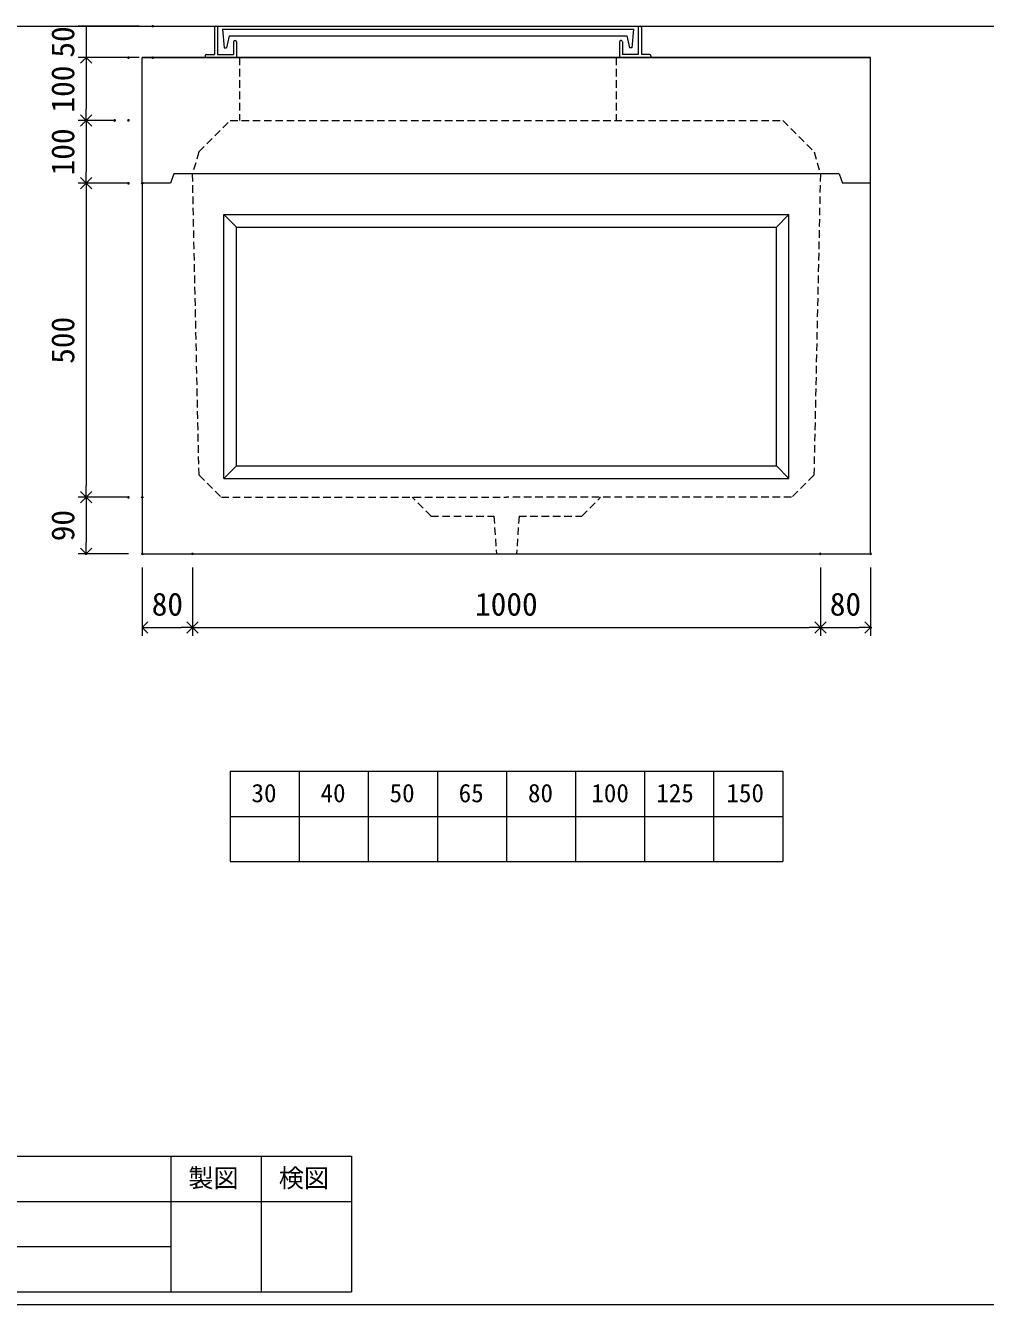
# Model space of a CAD drawing. Units: millimetres, scale not verified. Extents: x -4890 to 18490, y -2356 to 2356.
# Drawn here: x 299 to 1828, y -1919 to 117 of the extents above; entities that cross this region are included whole.
import ezdxf
from ezdxf.enums import TextEntityAlignment as Align

# ---------------------------------------------------------------- set-up
doc = ezdxf.new("R2010")
doc.units = ezdxf.units.MM
doc.header["$LTSCALE"] = 10
doc.header["$PDMODE"] = 32
doc.header["$PDSIZE"] = 2
doc.linetypes.add('DASHED1', pattern=[1.8, 1.2, -0.6])
doc.layers.add('0-1_Defpoints', color=7, linetype='Continuous')
for name, color, linetype, lineweight in [('0-2_waku', 7, 'Continuous', 18), ('0-3_gaikei', 7, 'Continuous', 18), ('0-4_kakure', 7, 'DASHED1', 5), ('0-5_sunpou', 7, 'Continuous', 5), ('0-8_uchigawa', 6, 'Continuous', 18), ('0-9_文字１', 7, 'Continuous', 18), ('0-A_futa', 3, 'Continuous', 18), ('0-B_GL', 4, 'Continuous', 18)]:
    doc.layers.add(name, color=color, linetype=linetype, lineweight=lineweight)
doc.styles.add('ＭＳ ゴシック', font='')
doc.styles.get('ＭＳ ゴシック').set_extended_font_data('MS Gothic')

# ---------------------------------------------------------------- blocks, each defined once
blk = doc.blocks.new('_Open90')
at = {"layer": '0-5_sunpou'}
blk.add_line((0, 0), (-1, 0), dxfattribs=at)
blk.add_lwpolyline([(-0.5, 0.5), (0, 0), (-0.5, -0.5)], dxfattribs=at)
blk = doc.blocks.new('D119')
at = {"layer": '0-1_Defpoints'}
for p in [(1932.03, 1424.36), (2012.03, 1424.36), (2012.03, 1306.94)]:
    blk.add_point(p, dxfattribs=at)
at = {"layer": '0-5_sunpou'}
for p, q in [((1932.03, 1402.36), (1932.03, 1293.94)), ((2012.03, 1402.36), (2012.03, 1293.94)), ((1950.03, 1306.94), (1994.03, 1306.94))]:
    blk.add_line(p, q, dxfattribs=at)
at = {"layer": '0-5_sunpou', "xscale": 18, "yscale": 18, "rotation": 180}
blk.add_blockref('_Open90', (1932.03, 1306.94), dxfattribs=at)
at = {"layer": '0-5_sunpou', "xscale": 18, "yscale": 18}
blk.add_blockref('_Open90', (2012.03, 1306.94), dxfattribs=at)
at = {"layer": '0-5_sunpou', "style": 'ＭＳ ゴシック'}
blk.add_text('80', height=36.66, dxfattribs=at).set_placement((1947.03, 1314.94), align=Align.BOTTOM_LEFT)
blk = doc.blocks.new('D120')
at = {"layer": '0-1_Defpoints'}
for p in [(2012.03, 1424.36), (3012.03, 1424.36), (3012.03, 1306.94)]:
    blk.add_point(p, dxfattribs=at)
at = {"layer": '0-5_sunpou'}
for p, q in [((2012.03, 1402.36), (2012.03, 1293.94)), ((3012.03, 1402.36), (3012.03, 1293.94)), ((2030.03, 1306.94), (2994.03, 1306.94))]:
    blk.add_line(p, q, dxfattribs=at)
at = {"layer": '0-5_sunpou', "xscale": 18, "yscale": 18, "rotation": 180}
blk.add_blockref('_Open90', (2012.03, 1306.94), dxfattribs=at)
at = {"layer": '0-5_sunpou', "xscale": 18, "yscale": 18}
blk.add_blockref('_Open90', (3012.03, 1306.94), dxfattribs=at)
at = {"layer": '0-5_sunpou', "style": 'ＭＳ ゴシック'}
blk.add_text('1000', height=36.66, dxfattribs=at).set_placement((2462.03, 1314.94), align=Align.BOTTOM_LEFT)
blk = doc.blocks.new('D121')
at = {"layer": '0-1_Defpoints'}
for p in [(3012.03, 1424.36), (3092.03, 1424.36), (3092.03, 1306.94)]:
    blk.add_point(p, dxfattribs=at)
at = {"layer": '0-5_sunpou'}
for p, q in [((3012.03, 1402.36), (3012.03, 1293.94)), ((3092.03, 1402.36), (3092.03, 1293.94)), ((3030.03, 1306.94), (3074.03, 1306.94))]:
    blk.add_line(p, q, dxfattribs=at)
at = {"layer": '0-5_sunpou', "xscale": 18, "yscale": 18, "rotation": 180}
blk.add_blockref('_Open90', (3012.03, 1306.94), dxfattribs=at)
at = {"layer": '0-5_sunpou', "xscale": 18, "yscale": 18}
blk.add_blockref('_Open90', (3092.03, 1306.94), dxfattribs=at)
at = {"layer": '0-5_sunpou', "style": 'ＭＳ ゴシック'}
blk.add_text('80', height=36.66, dxfattribs=at).set_placement((3027.03, 1314.94), align=Align.BOTTOM_LEFT)
blk = doc.blocks.new('D122')
at = {"layer": '0-1_Defpoints'}
for p in [(1932.03, 1514.36), (1842.71, 1424.36), (1932.03, 1424.36)]:
    blk.add_point(p, dxfattribs=at)
at = {"layer": '0-5_sunpou'}
for p, q in [((1910.03, 1514.36), (1829.71, 1514.36)), ((1842.71, 1496.36), (1842.71, 1442.36)), ((1910.03, 1424.36), (1829.71, 1424.36))]:
    blk.add_line(p, q, dxfattribs=at)
at = {"layer": '0-5_sunpou', "xscale": 18, "yscale": 18}
for p, rotation in [((1842.71, 1514.36), 90), ((1842.71, 1424.36), 270)]:
    blk.add_blockref('_Open90', p, dxfattribs=dict(at, rotation=rotation))
at = {"layer": '0-5_sunpou', "style": 'ＭＳ ゴシック'}
blk.add_text('90', height=36.66, rotation=90, dxfattribs=at).set_placement((1834.71, 1444.36), align=Align.BOTTOM_LEFT)
blk = doc.blocks.new('D123')
at = {"layer": '0-1_Defpoints'}
for p in [(1932.03, 2014.36), (1842.71, 1514.36), (1910.03, 1514.36)]:
    blk.add_point(p, dxfattribs=at)
at = {"layer": '0-5_sunpou'}
for p, q in [((1910.03, 2014.36), (1829.71, 2014.36)), ((1842.71, 1996.36), (1842.71, 1532.36)), ((1888.03, 1514.36), (1829.71, 1514.36))]:
    blk.add_line(p, q, dxfattribs=at)
at = {"layer": '0-5_sunpou', "xscale": 18, "yscale": 18}
for p, rotation in [((1842.71, 2014.36), 90), ((1842.71, 1514.36), 270)]:
    blk.add_blockref('_Open90', p, dxfattribs=dict(at, rotation=rotation))
at = {"layer": '0-5_sunpou', "style": 'ＭＳ ゴシック'}
blk.add_text('500', height=36.66, rotation=90, dxfattribs=at).set_placement((1834.71, 1726.86), align=Align.BOTTOM_LEFT)
blk = doc.blocks.new('D124')
at = {"layer": '0-1_Defpoints'}
for p in [(1910.03, 2214.36), (1842.71, 2114.36), (1910.03, 2114.36)]:
    blk.add_point(p, dxfattribs=at)
at = {"layer": '0-5_sunpou'}
for p, q in [((1888.03, 2214.36), (1829.71, 2214.36)), ((1842.71, 2196.36), (1842.71, 2132.36)), ((1888.03, 2114.36), (1829.71, 2114.36))]:
    blk.add_line(p, q, dxfattribs=at)
at = {"layer": '0-5_sunpou', "xscale": 18, "yscale": 18}
for p, rotation in [((1842.71, 2214.36), 90), ((1842.71, 2114.36), 270)]:
    blk.add_blockref('_Open90', p, dxfattribs=dict(at, rotation=rotation))
at = {"layer": '0-5_sunpou', "style": 'ＭＳ ゴシック'}
blk.add_text('100', height=36.66, rotation=90, dxfattribs=at).set_placement((1834.71, 2126.86), align=Align.BOTTOM_LEFT)
blk = doc.blocks.new('D125')
at = {"layer": '0-1_Defpoints'}
for p in [(1888.03, 2114.36), (1842.71, 2014.36), (1910.03, 2014.36)]:
    blk.add_point(p, dxfattribs=at)
at = {"layer": '0-5_sunpou'}
for p, q in [((1866.03, 2114.36), (1829.71, 2114.36)), ((1842.71, 2096.36), (1842.71, 2032.36)), ((1888.03, 2014.36), (1829.71, 2014.36))]:
    blk.add_line(p, q, dxfattribs=at)
at = {"layer": '0-5_sunpou', "xscale": 18, "yscale": 18}
for p, rotation in [((1842.71, 2114.36), 90), ((1842.71, 2014.36), 270)]:
    blk.add_blockref('_Open90', p, dxfattribs=dict(at, rotation=rotation))
at = {"layer": '0-5_sunpou', "style": 'ＭＳ ゴシック'}
blk.add_text('100', height=36.66, rotation=90, dxfattribs=at).set_placement((1834.71, 2026.86), align=Align.BOTTOM_LEFT)
blk = doc.blocks.new('D141')
at = {"layer": '0-1_Defpoints'}
for p in [(1948.81, 2264.36), (1842.71, 2214.36), (1948.81, 2214.36)]:
    blk.add_point(p, dxfattribs=at)
at = {"layer": '0-5_sunpou'}
for p, q in [((1926.81, 2264.36), (1829.71, 2264.36)), ((1842.71, 2264.36), (1842.71, 2214.36)), ((1926.81, 2214.36), (1829.71, 2214.36))]:
    blk.add_line(p, q, dxfattribs=at)
at = {"layer": '0-5_sunpou', "style": 'ＭＳ ゴシック'}
blk.add_text('50', height=36.66, rotation=90, dxfattribs=at).set_placement((1834.71, 2214.36), align=Align.BOTTOM_LEFT)

msp = doc.modelspace()

# ---------------------------------------------------------------- linework, layer by layer
at = {"layer": '0-2_waku'}
for p, q in [((624.67, -1069.99), (624.67, -1213.99)), ((624.67, -1069.99), (624.67, -1213.99)), ((624.67, -1069.99), (624.67, -1213.99)), ((624.67, -1069.99), (624.67, -1213.99)), ((624.67, -1069.99), (1504.67, -1069.99)), ((734.67, -1069.99), (734.67, -1213.99)), ((844.67, -1069.99), (844.67, -1213.99)), ((844.67, -1069.99), (844.67, -1213.99)), ((954.67, -1069.99), (954.67, -1213.99)), ((1064.67, -1069.99), (1064.67, -1213.99)), ((1174.67, -1069.99), (1174.67, -1213.99)), ((1284.67, -1069.99), (1284.67, -1213.99)), ((1394.67, -1069.99), (1394.67, -1213.99)), ((1504.67, -1069.99), (1504.67, -1213.99)), ((624.67, -1141.99), (1504.67, -1141.99)), ((624.67, -1213.99), (1504.67, -1213.99)), ((-1210.04, -1682.99), (817.96, -1682.99)), ((529.96, -1682.99), (529.96, -1898.99)), ((529.96, -1682.99), (529.96, -1898.99)), ((673.96, -1682.99), (673.96, -1898.99)), ((817.96, -1682.99), (817.96, -1898.99)), ((-1210.04, -1754.99), (817.96, -1754.99)), ((-1210.04, -1826.99), (529.96, -1826.99)), ((-1210.04, -1898.99), (817.96, -1898.99)), ((-1230.04, -1918.99), (4889.96, -1918.99)), ((-1230.04, -1918.99), (4889.96, -1918.99))]:
    msp.add_line(p, q, dxfattribs=at)
at = {"layer": '0-3_gaikei'}
for p, q in [((484.67, 66.01), (1644.67, 66.01)), ((484.67, -133.99), (484.67, 66.01)), ((789.67, 66.01), (1589.67, 66.01)), ((789.67, 66.01), (1589.67, 66.01)), ((789.67, 66.01), (1589.67, 66.01)), ((789.67, 66.01), (1589.67, 66.01)), ((1624.67, 66.01), (1514.67, 66.01)), ((1624.67, 66.01), (1514.67, 66.01)), ((1624.67, 66.01), (1514.67, 66.01)), ((1624.67, 66.01), (1514.67, 66.01)), ((1624.67, 66.01), (1514.67, 66.01)), ((1624.67, 66.01), (1514.67, 66.01)), ((1624.67, 66.01), (1514.67, 66.01)), ((1624.67, 66.01), (1514.67, 66.01)), ((1644.67, -133.99), (1644.67, 56.01)), ((1064.67, -118.99), (534.67, -118.99)), ((1594.67, -118.99), (1064.67, -118.99)), ((1594.67, -118.99), (1599.67, -133.99)), ((484.67, -133.99), (484.67, -723.99)), ((1644.67, -133.99), (1599.67, -133.99))]:
    msp.add_line(p, q, dxfattribs=at)
for points in [[(1644.67, -133.99), (1644.67, 66.01), (484.67, 66.01)], [(534.67, -118.99), (529.67, -133.99), (484.67, -133.99)], [(484.67, -723.99), (1644.67, -723.99), (1644.67, -133.99)]]:
    msp.add_lwpolyline(points, dxfattribs=at)
at = {"layer": '0-4_kakure'}
for p, q in [((639.67, 66.01), (639.67, -33.99)), ((1239.67, 66.01), (1239.67, -33.99)), ((574.67, -83.99), (624.67, -33.99)), ((624.67, -33.99), (1504.67, -33.99)), ((1504.67, -33.99), (1554.67, -83.99)), ((574.67, -83.99), (564.67, -118.99)), ((1554.67, -83.99), (1564.67, -118.99)), ((575, -598.99), (564.67, -118.99)), ((1564.67, -118.99), (1554.35, -598.99)), ((575, -598.99), (610.76, -633.99)), ((610.76, -633.99), (1064.67, -633.99)), ((944.67, -663.99), (914.67, -633.99)), ((1184.67, -663.99), (1214.67, -633.99)), ((944.67, -663.99), (1044.67, -663.99)), ((1044.67, -663.99), (1048.67, -723.99)), ((1084.67, -663.99), (1080.67, -723.99)), ((1084.67, -663.99), (1184.67, -663.99))]:
    msp.add_line(p, q, dxfattribs=at)
msp.add_lwpolyline([(1554.35, -598.99), (1518.59, -633.99), (1064.67, -633.99)], dxfattribs=at)
at = {"layer": '0-8_uchigawa'}
for p, q in [((614.67, -183.99), (634.67, -203.99)), ((614.67, -603.99), (614.67, -183.99)), ((1514.67, -603.99), (1514.67, -183.99)), ((634.67, -203.99), (1064.67, -203.99)), ((634.67, -583.99), (634.67, -203.99)), ((1494.67, -583.99), (1494.67, -203.99)), ((614.67, -603.99), (634.67, -583.99)), ((634.67, -583.99), (1494.67, -583.99)), ((1514.67, -603.99), (1494.67, -583.99)), ((614.67, -603.99), (1514.67, -603.99))]:
    msp.add_line(p, q, dxfattribs=at)
for points in [[(614.67, -183.99), (1064.67, -183.99), (1514.67, -183.99)], [(1064.67, -203.99), (1494.67, -203.99), (1514.67, -183.99)]]:
    msp.add_lwpolyline(points, dxfattribs=at)
at = {"layer": '0-A_futa'}
for p, q in [((599.67, 114.01), (599.67, 71.01)), ((601.67, 116.01), (604.67, 116.01)), ((604.67, 116.01), (604.67, 71.01)), ((612.48, 111.51), (1266.81, 111.51)), ((612.48, 111.51), (614.97, 81.51)), ((1266.81, 111.51), (1264.56, 81.51)), ((1274.67, 116.01), (1274.67, 71.01)), ((1274.67, 116.01), (1277.67, 116.01)), ((1279.67, 114.01), (1279.67, 71.01)), ((614.97, 81.51), (618.68, 81.51)), ((623, 100.51), (618.68, 81.51)), ((623, 100.51), (1256.34, 100.51)), ((629.67, 91.01), (629.67, 71.01)), ((631.67, 93.01), (632.67, 93.01)), ((634.67, 91.01), (634.67, 66.01)), ((1244.67, 91.01), (1244.67, 66.01)), ((1247.67, 93.01), (1246.67, 93.01)), ((1249.67, 91.01), (1249.67, 71.01)), ((1256.34, 100.51), (1260.66, 81.51)), ((1264.56, 81.51), (1260.66, 81.51)), ((584.67, 69.01), (584.67, 68.01)), ((586.67, 71.01), (599.67, 71.01)), ((639.67, 66.01), (586.67, 66.01)), ((604.67, 71.01), (629.67, 71.01)), ((1244.67, 66.01), (1292.67, 66.01)), ((1274.67, 71.01), (1249.67, 71.01)), ((1292.67, 71.01), (1279.67, 71.01)), ((1294.67, 69.01), (1294.67, 68.01))]:
    msp.add_line(p, q, dxfattribs=at)
for centre, start, end in [((601.67, 114.01), 90, 180), ((1277.67, 114.01), 0, 90), ((631.67, 91.01), 90, 180), ((632.67, 91.01), 0, 90), ((1246.67, 91.01), 90, 180), ((1247.67, 91.01), 0, 90), ((586.67, 69.01), 90, 180), ((586.67, 68.01), 180, 270), ((1292.67, 69.01), 0, 90), ((1292.67, 68.01), 270, 0)]:
    msp.add_arc(centre, 2, start, end, dxfattribs=at)
at = {"layer": '0-B_GL'}
msp.add_line((-1230.04, 116.01), (4889.96, 116.01), dxfattribs=at)

# ---------------------------------------------------------------- block references
at = {"layer": '0-5_sunpou'}
for name in ['D141', 'D124', 'D125', 'D123', 'D122', 'D119', 'D120', 'D121']:
    msp.add_blockref(name, (-1447.36, -2148.36), dxfattribs=at)

# ---------------------------------------------------------------- texts
at = {"layer": '0-9_文字１', "style": 'ＭＳ ゴシック'}
for s, p in [('30', (658.55, -1128.32)), ('40', (768.55, -1128.32)), ('50', (878.55, -1128.32)), ('65', (988.55, -1128.32)), ('80', (1098.95, -1128.32)), ('100', (1199.83, -1128.32)), ('125', (1303.22, -1128.32)), ('150', (1414.98, -1128.32)), ('製図', (558.02, -1741.24)), ('検図', (702.02, -1741.24))]:
    msp.add_text(s, height=29.33, dxfattribs=at).set_placement(p, align=Align.BOTTOM_LEFT)

doc.saveas('drawing.dxf')
